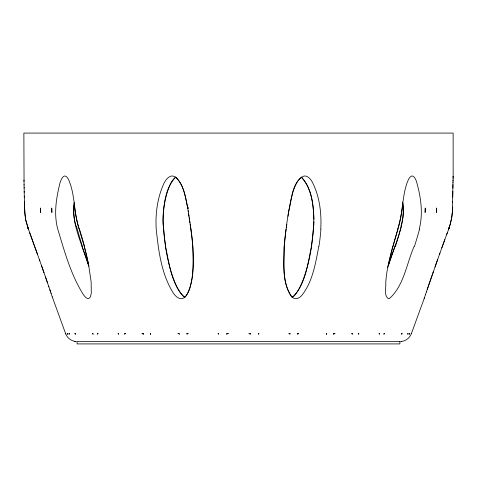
<?xml version="1.0" encoding="UTF-8"?>
<svg xmlns="http://www.w3.org/2000/svg" width="477" height="477" viewBox="0 0 477 477"><rect width="100%" height="100%" fill="white"/><g stroke="black" fill="none" stroke-linecap="round" stroke-linejoin="round"><path stroke-width="0.72" d="M452.554 207.048C452.667 216.439 450.282 225.657 446.746 234.302M452.631 201.336L452.411 211.406L451.683 217.703L450.228 224.256L448.613 229.103L449.68 226.11M452.613 202.528L452.804 191.301M452.697 197.156L452.947 184.593M452.87 188.099L452.989 182.548M313.699 226.11C314.182 209.624 313.109 189.309 301.124 176.997M453.025 181.027L453.09 178.303M452.983 182.918L453.049 180.085M453.114 177.42L453.132 176.776M453.132 176.728L453.144 176.24M453.15 176.12L453.126 133.083L23.874 133.083L24.065 185.1M453.09 178.434L453.126 177.062M453.126 176.919L453.138 176.55M313.926 221.555C312.691 243.813 309.442 266.488 300.111 286.927C298.059 290.797 295.847 294.929 292.151 297.481M320.782 229.103C321.647 212.772 319.578 195.558 311.719 181.027C310.3 178.917 308.47 176.711 305.864 176.12A5.593 5.313 -85.1 0 0 303.718 176.138C291.578 182.315 291.751 199.952 288.746 211.406M74.287 202.528C73.029 210.411 73.512 218.514 76.034 226.11M74.203 203.476C71.383 225.347 82.998 245.876 88.889 266.309M192.052 278.067C194.461 260.174 193.006 242.006 190.168 224.256M290.028 333.53L289.933 334.299L289.002 333.53M402.713 203.476C400.286 230.594 387.276 255.553 385.762 282.885C386.221 287.619 383.711 295.096 388.153 298.59A5.301 2.951 -67.6 0 0 389.429 298.536C403.852 285.914 406.744 263.232 414.108 246.4M297.648 333.53L297.547 334.299L298.709 333.53M301.446 177.164C296.956 180.539 295.06 186.251 293.164 191.301C288.001 209.707 285.962 228.871 284.089 247.843C283.851 263.703 282.348 281.394 290.72 295.603C291.745 296.95 293.105 298.167 294.798 298.554A5.295 4.776 -42.8 0 0 296.646 298.608C298.697 298.268 300.397 296.903 301.798 295.442C312.745 281.609 315.553 263.25 318.797 246.4M286.337 227.547L286.832 224.256M288.007 216.325L288.597 212.402M311.505 246.4C307.671 263.733 305.805 284.501 292.258 297.409M191.933 278.753C190.615 285.204 189.673 292.86 184.444 297.481M388.254 265.701L392.72 246.4M419.241 229.103C423.385 213.302 420.803 196.452 416.338 181.027C415.527 179.227 414.746 176.979 412.796 176.12A5.593 3.285 -88.2 0 0 411.466 176.132C408.92 177.402 408.079 180.509 407.036 182.918C401.837 197.866 403.011 214.149 397.806 229.103M400.966 226.11C403.584 218.359 403.906 210.083 402.654 202.045M167.552 191.301C164.201 202.546 162.216 214.358 163.301 226.11M395.016 246.4L387.592 267.645M411.43 333.53L424.154 298.608M424.136 298.656L424.423 297.791M424.399 297.875L425.538 294.482M425.466 294.697L426.521 291.566M426.39 291.948L428.096 286.927M427.285 289.318L437.647 259.512M428.34 286.218L433.408 271.538M167.779 190.651C169.532 185.815 171.368 180.401 175.625 177.164M435 266.989L439.949 253.054M439.448 254.462L444.802 239.639M441.821 247.843L447.283 232.842M388.361 265.629C394.163 245.345 405.748 224.917 402.779 203.214M448.613 229.103L449.215 227.547M410.757 335.051C408.944 338.527 405.378 341.031 401.479 341.484M187.998 333.53L187.067 334.299L186.972 333.53M175.774 177.062C164.72 188.433 163.474 206.344 163.074 221.555C164.309 243.813 167.558 266.488 176.889 286.927C178.941 290.797 181.153 294.929 184.849 297.481M400.65 341.568L401.568 341.484M187.568 207.048L187.741 208.127L188.546 208.127L187.568 207.048C185.404 196.989 183.86 185.505 176.377 177.802A9.552 9.081 85.4 0 0 175.554 177.164L173.205 176.12A5.593 5.313 85.2 0 0 171.058 176.132C167.749 176.991 165.746 180.145 164.154 182.918C157.482 197.21 155.246 213.428 156.217 229.103C158.549 251.129 161.435 274.466 173.58 293.516C175.262 295.662 177.283 297.898 180.05 298.554A5.295 4.776 42.7 0 0 181.904 298.608C183.794 298.304 185.303 296.932 186.406 295.442C194.783 280.756 193.197 262.678 192.815 246.4M24.458 208.127L25.645 219.509L28.387 229.103L25.937 220.911L24.864 214.477L24.279 196.065M177.826 333.477L179.352 333.53L179.453 334.299L178.291 333.53M186.656 333.477L188.135 333.477M288.996 333.477L290.135 333.477M297.278 333.477L298.733 333.477M66.243 335.051C67.931 338.271 71.121 340.691 74.704 341.347M75.432 341.484L76.35 341.568M74.615 341.347L75.521 341.484M184.742 297.409C171.195 284.501 169.329 263.733 165.495 246.4M175.655 177.235C184.194 184.975 185.446 197.705 187.777 208.324M301.476 177.235C311.809 188.159 313.186 204.866 313.979 219.325M292.467 297.409C281.144 283.559 284.34 263.048 284.185 246.4A229.765 210.321 -31.8 0 1 286.146 229.103M27.785 227.547L28.387 229.103M29.717 232.842L39.835 260.871M88.65 265.701L81.984 246.4M65.57 333.53L52.261 296.861M37.552 254.462L27.32 226.11M39.352 259.512L44.015 272.743M41.541 265.701L47.521 282.885M45.476 276.958L48.904 286.927M48.66 286.218L51.14 293.516M49.888 289.831L50.61 291.948M51.045 293.236L52.309 296.998M74.269 203.256C75.664 224.762 85.359 244.48 88.722 265.629M79.194 229.103C73.565 213.159 75.473 195.475 68.7 179.877C67.865 178.362 66.917 176.359 65.027 176.019A5.587 3.285 88.2 0 0 64.156 176.138C61.658 177.408 60.943 180.527 59.995 182.918C56.262 197.877 53.621 213.94 57.759 229.103C64.526 251.516 70.834 274.722 83.415 294.697C84.638 296.223 85.908 298.03 87.875 298.62A5.265 2.934 67.6 0 0 88.782 298.608L90.374 296.998L91.298 293.236L91.149 281.895L88.746 265.701L84.28 246.4M187.741 208.127L188.254 211.406M188.135 210.631L189.464 219.509M190.663 227.547L190.895 229.103M188.516 213.13L188.993 216.325M189.673 220.911L190.442 226.11M189.196 217.703L189.953 222.831M23.951 180.085L23.981 181.302M24.053 184.593L24.13 188.099M24.118 187.401L24.214 192.279M24.196 191.301L24.303 197.156M24.369 201.336L24.446 207.048M190.818 229.109A229.729 210.244 31.9 0 1 192.744 246.4M320.926 229.091A229.753 198.915 -46.9 0 1 318.946 246.4M313.514 226.122A229.198 197.234 -47.8 0 1 311.308 246.4M419.575 229.061A229.729 111.57 -67 0 1 414.435 246.406M401.395 226.044A229.204 109.489 -67.1 0 1 395.433 246.406M79.42 229.079A229.729 141.776 64.2 0 1 84.512 246.406M82.408 246.394A229.198 108.714 67.1 0 1 76.469 226.176M392.947 246.394A229.753 141.371 -64.3 0 1 398.033 229.127M165.704 246.4A229.198 197.216 47.8 0 1 163.498 226.122M40.497 208.127L40.491 212.408L40.497 208.127M250.562 333.53L250.544 334.299L248.744 333.53L250.562 333.53M425.257 208.127L425.126 212.408L425.257 208.127M436.646 208.127L436.509 212.408L436.646 208.127M258.576 333.53L258.54 334.299L258.951 333.53L258.576 333.53M69.296 333.53L69.231 334.299L68.926 333.53L69.296 333.53M150.553 333.53L150.452 334.299L150.553 333.53M326.709 333.53L326.548 334.299L326.709 333.53M333.536 333.53L333.363 334.299L335.092 333.53L333.536 333.53M352.718 333.53L352.515 334.299L351.382 333.53L352.718 333.53M358.638 333.53L358.424 334.299L358.954 333.53L358.638 333.53M379.591 333.53L379.334 334.299L379 333.53L379.591 333.53M384.086 333.53L383.824 334.299L384.718 333.53L384.086 333.53M401.694 333.53L401.395 334.299L402.302 333.53L401.694 333.53M408.073 333.53L407.769 334.299L407.704 333.53L408.073 333.53M409.469 333.53L409.165 334.299L409.469 333.53M411.341 333.53L411.025 334.299L411.347 333.53M98 333.53L97.666 334.299L97.409 333.53L98 333.53M125.618 333.53L124.485 334.299L124.282 333.53L125.618 333.53M228.256 333.53L226.456 334.299L226.438 333.53L228.256 333.53M51.743 208.127L51.874 212.408L51.743 208.127M67.531 333.53L67.835 334.299L67.531 333.53M75.306 333.53L74.698 333.53L75.604 334.299L75.306 333.53M92.914 333.53L92.282 333.53L93.176 334.299L92.914 333.53M118.362 333.53L118.046 333.53L118.576 334.299L118.362 333.53M143.464 333.53L141.907 333.53L143.637 334.299L143.464 333.53M218.424 333.53L218.049 333.53L218.46 334.299L218.424 333.53M399.905 341.598L77.095 341.598L77.095 343.917L399.905 343.917L399.905 341.598M65.975 334.299L65.653 333.53L65.975 334.299"/></g></svg>
